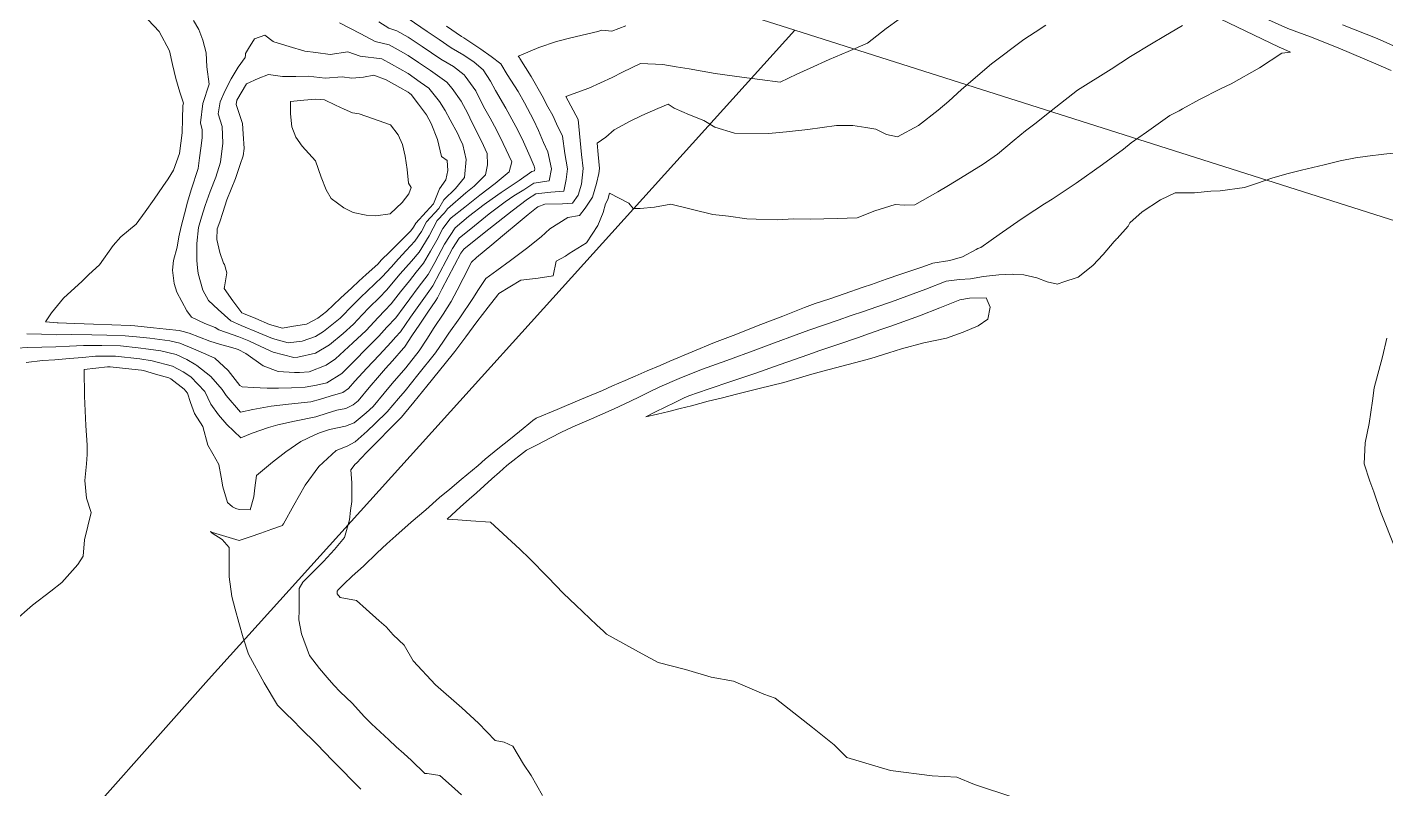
# Model space of a CAD drawing. Header units: inches. Extents: x 11351264 to 11356330, y 6702313 to 6706468.
# Drawn here: x 11354743.8 to 11355045.1, y 6705622.3 to 6705791.2 of the extents above; entities that cross this region are included whole.
import ezdxf

# ---------------------------------------------------------------- set-up
doc = ezdxf.new("R2010")
doc.units = ezdxf.units.IN
doc.header["$MEASUREMENT"] = 0
doc.layers.add('Shumate_Contours_clip1', color=7, linetype='Continuous', lineweight=0)
doc.layers.add('Shumate_Parcels_clip1', color=7, linetype='Continuous', lineweight=0)

msp = doc.modelspace()

# ---------------------------------------------------------------- linework, layer by layer
at = {"layer": 'Shumate_Contours_clip1'}
for points, elevation in [([(11355017.69, 6705793.37), (11355023.38, 6705790.88), (11355028.38, 6705789.06), (11355034.51, 6705786.62), (11355040.43, 6705784.1), (11355042.31, 6705783.28), (11355046.27, 6705781.55)], 1392), ([(11354836.77, 6705791.41), (11354840.1, 6705789.13), (11354840.66, 6705788.8), (11354844.4, 6705786.26), (11354846.67, 6705784.66), (11354848.82, 6705783.01), (11354850.27, 6705780.68), (11354852.69, 6705776.89), (11354854.12, 6705774.41), (11354856.08, 6705770.64), (11354857.23, 6705768.27), (11354858.32, 6705765.6), (11354859.24, 6705763.53), (11354860.08, 6705759.77), (11354859.53, 6705757.06), (11354856.18, 6705756.54), (11354853.95, 6705755.13), (11354851.75, 6705753.73), (11354849.81, 6705752.41), (11354846.27, 6705749.76), (11354843.01, 6705747.15), (11354839.64, 6705744.35), (11354838.12, 6705742.07), (11354836.7, 6705739.42), (11354835.33, 6705736.75), (11354833.74, 6705733.78), (11354832.49, 6705732.01), (11354830.66, 6705729.44), (11354828.84, 6705726.87), (11354826.58, 6705723.61), (11354825.5, 6705722.41), (11354824.55, 6705721.31), (11354821.84, 6705718.44), (11354819.16, 6705715.56), (11354816.49, 6705712.68), (11354815.06, 6705711.02), (11354813.78, 6705710.15), (11354811.04, 6705709.32), (11354808.88, 6705708.7), (11354806.71, 6705708.11), (11354801.73, 6705707.56), (11354797.93, 6705707.14), (11354793.86, 6705706.35), (11354791.14, 6705705.81), (11354787.92, 6705709.47), (11354787.07, 6705710.82), (11354784.56, 6705713.71), (11354781.46, 6705716.17), (11354781.24, 6705716.32), (11354779.22, 6705717.46), (11354776.84, 6705718.56), (11354773.48, 6705719.39), (11354770.7, 6705719.77), (11354768.45, 6705720.06), (11354764.48, 6705720.47), (11354760.36, 6705720.54), (11354756.34, 6705720.58), (11354753.2, 6705720.4), (11354750.15, 6705720.26), (11354747.07, 6705720.22), (11354743.83, 6705720.13), (11354739.52, 6705719.84)], 1404), ([(11354937.14, 6705792.98), (11354934.31, 6705790.89), (11354930.11, 6705787.61), (11354925.87, 6705785.78), (11354921.62, 6705784), (11354917.4, 6705782.1), (11354914.46, 6705780.73), (11354910.79, 6705779.01), (11354906.27, 6705779.57), (11354902.31, 6705780.06), (11354896.4, 6705780.88), (11354890.63, 6705781.92), (11354887.72, 6705782.39), (11354884.79, 6705782.87), (11354879.78, 6705783.14), (11354875.81, 6705781.19), (11354873.53, 6705780), (11354868.33, 6705777.65), (11354863.23, 6705775.83), (11354866, 6705770.7), (11354866.41, 6705766.03), (11354866.73, 6705762.92), (11354867.12, 6705759.82), (11354866.74, 6705756.35), (11354865.96, 6705753.95), (11354864.71, 6705752.17), (11354862.52, 6705751.99), (11354858.63, 6705751.93), (11354857.03, 6705751.3), (11354856.78, 6705751.11), (11354854.87, 6705749.64), (11354853.14, 6705748.18), (11354849.25, 6705744.91), (11354846.84, 6705742.88), (11354843.48, 6705740.12), (11354842.35, 6705739.09), (11354840.51, 6705735.46), (11354839.15, 6705732.88), (11354837.82, 6705730.3), (11354836.03, 6705727.49), (11354834.09, 6705724.54), (11354832.41, 6705721.97), (11354830.72, 6705719.4), (11354827.75, 6705715.62), (11354824.78, 6705712.15), (11354822.97, 6705710), (11354820.55, 6705707.05), (11354819.02, 6705705.64), (11354816.35, 6705703.42), (11354814.43, 6705702.67), (11354810.87, 6705701.97), (11354808.67, 6705701.18), (11354807.48, 6705700.72), (11354804.49, 6705699.25), (11354801.18, 6705696.97), (11354798.24, 6705694.69), (11354794.66, 6705691.75), (11354794.27, 6705689.04), (11354794.05, 6705687.02), (11354793.26, 6705684.1), (11354790.86, 6705684.18), (11354790.08, 6705684.44), (11354789.36, 6705684.83), (11354788.23, 6705685.76), (11354787.21, 6705689.23), (11354786.81, 6705691.39), (11354786.33, 6705694.17), (11354784.99, 6705696.52), (11354783.91, 6705698.49), (11354782.75, 6705702.58), (11354780.91, 6705705.5), (11354780, 6705707.96), (11354779.37, 6705709.99), (11354778.61, 6705710.88), (11354775.69, 6705713.2), (11354775.24, 6705713.43), (11354772.31, 6705714.24), (11354769.58, 6705715.01), (11354769.2, 6705715.07), (11354765.6, 6705715.46), (11354762.25, 6705715.84), (11354761.63, 6705715.84), (11354759.02, 6705715.55), (11354756.47, 6705715.27), (11354756.5, 6705709.32), (11354756.82, 6705702.87), (11354757.09, 6705698.5), (11354757.09, 6705696.37), (11354757.01, 6705694.34), (11354756.61, 6705690.67), (11354757.01, 6705686.73), (11354757.98, 6705683.52), (11354756.51, 6705677.47), (11354756.25, 6705673.87), (11354755.04, 6705672.03), (11354751.5, 6705668.02), (11354749.04, 6705666.08), (11354744.97, 6705662.99), (11354740.77, 6705659.26)], 1400), ([(11354876.57, 6705791.46), (11354873.46, 6705790.28), (11354871.27, 6705790.52), (11354870.36, 6705790.2), (11354864.4, 6705788.81), (11354861.19, 6705787.99), (11354857.25, 6705786.67), (11354852.94, 6705784.83), (11354852.66, 6705784.62), (11354852.95, 6705784.41), (11354852.99, 6705784.36), (11354853.08, 6705784.21), (11354855.56, 6705780.24), (11354858.01, 6705775.96), (11354859.3, 6705773.53), (11354860.34, 6705771.57), (11354861.17, 6705769.73), (11354862.5, 6705766.99), (11354863.07, 6705763.17), (11354863.62, 6705759.79), (11354863.3, 6705757.39), (11354862.78, 6705754.81), (11354859.95, 6705754.61), (11354856.57, 6705754.18), (11354854.79, 6705753.05), (11354851.34, 6705750.41), (11354848.24, 6705748.01), (11354846.22, 6705746.39), (11354844.43, 6705744.98), (11354840.61, 6705741.95), (11354839.98, 6705741.05), (11354838.58, 6705738.39), (11354837.2, 6705735.72), (11354835.8, 6705733.07), (11354834.79, 6705731.13), (11354834.4, 6705730.58), (11354832.64, 6705727.97), (11354830.89, 6705725.34), (11354829.14, 6705722.72), (11354827.64, 6705720.41), (11354827.45, 6705720.2), (11354827.29, 6705720.01), (11354824.81, 6705717.21), (11354823.27, 6705715.46), (11354821.95, 6705713.92), (11354819.67, 6705711.24), (11354817.21, 6705708.31), (11354816.13, 6705707.43), (11354814.45, 6705706.64), (11354812.47, 6705706.2), (11354810.32, 6705705.56), (11354807.8, 6705704.74), (11354803.13, 6705703.81), (11354799.41, 6705702.95), (11354797.3, 6705702.41), (11354793.74, 6705701.15), (11354791.23, 6705700.1), (11354788.12, 6705703.07), (11354786.23, 6705705.23), (11354784.57, 6705707.57), (11354783.18, 6705710.4), (11354780.08, 6705713.6), (11354778.44, 6705714.75), (11354776.05, 6705716.02), (11354771.52, 6705717.19), (11354768.82, 6705717.59), (11354763.37, 6705718.18), (11354758.99, 6705718.2), (11354756.11, 6705717.95), (11354753.21, 6705717.71), (11354749.99, 6705717.43), (11354747.24, 6705717.25), (11354743.61, 6705716.78)], 1402), ([(11354828.27, 6705793.08), (11354832.48, 6705790.2), (11354835.16, 6705788.41), (11354837.82, 6705786.6), (11354840.67, 6705784.98), (11354842.9, 6705783.38), (11354844.91, 6705781.68), (11354846.52, 6705779.16), (11354847.63, 6705777.12), (11354849.96, 6705773.2), (11354852.19, 6705769.17), (11354853.6, 6705766.41), (11354855.38, 6705762.43), (11354856.22, 6705760.34), (11354856.37, 6705759.74), (11354856.28, 6705759.31), (11354855.75, 6705759.19), (11354852.94, 6705757.2), (11354848.94, 6705754.49), (11354846.95, 6705753.13), (11354845.17, 6705751.82), (11354841.69, 6705749.18), (11354838.69, 6705746.7), (11354836.39, 6705743.02), (11354834.2, 6705738.99), (11354832.72, 6705736.34), (11354830.54, 6705733.46), (11354828.65, 6705730.94), (11354827.41, 6705729.23), (11354825.54, 6705726.74), (11354823.56, 6705724.61), (11354821.8, 6705722.61), (11354818.97, 6705719.8), (11354816.49, 6705717.27), (11354813.59, 6705714.39), (11354810.3, 6705712.3), (11354807.95, 6705711.77), (11354805.48, 6705711.31), (11354802.45, 6705711.18), (11354799.58, 6705711.11), (11354797, 6705711.15), (11354793.91, 6705711.25), (11354791.49, 6705711.43), (11354791.01, 6705711.68), (11354788.4, 6705715.02), (11354785.41, 6705717.76), (11354782.89, 6705718.84), (11354780.71, 6705719.87), (11354777.64, 6705721.1), (11354775.47, 6705721.62), (11354770.99, 6705722.17), (11354768.08, 6705722.51), (11354765.58, 6705722.75), (11354761.48, 6705722.86), (11354758.18, 6705722.94), (11354753.61, 6705723.02), (11354750.3, 6705722.97), (11354747.01, 6705723.08), (11354743.72, 6705723.19)], 1406), ([(11354821.81, 6705792.33), (11354824.04, 6705790.94), (11354825.77, 6705790.37), (11354828.28, 6705788.92), (11354831.38, 6705786.87), (11354835.55, 6705784.07), (11354838.35, 6705782.42), (11354840.69, 6705780.58), (11354840.96, 6705780.34), (11354843.31, 6705777.07), (11354845.03, 6705773.6), (11354846.48, 6705770.98), (11354847.91, 6705768.4), (11354849.39, 6705765.38), (11354851.27, 6705761.28), (11354850.69, 6705759.11), (11354847.61, 6705756.52), (11354844.22, 6705753.89), (11354840.86, 6705751.27), (11354837.82, 6705748.86), (11354837.77, 6705748.8), (11354837.63, 6705748.66), (11354835.95, 6705746.51), (11354834.66, 6705743.97), (11354833.22, 6705741.46), (11354831.72, 6705738.87), (11354830.1, 6705736.87), (11354828.57, 6705734.94), (11354826.61, 6705732.47), (11354824.51, 6705729.83), (11354823.11, 6705728.37), (11354821.61, 6705726.8), (11354819.01, 6705723.93), (11354816.04, 6705721.19), (11354812.19, 6705717.59), (11354810.14, 6705716.21), (11354806.35, 6705714.73), (11354804.23, 6705714.56), (11354803.11, 6705714.57), (11354799.48, 6705714.8), (11354796.14, 6705716.05), (11354792.27, 6705718.8), (11354790.57, 6705719.66), (11354790.18, 6705719.83), (11354788.89, 6705720.23), (11354786.48, 6705720.87), (11354784.34, 6705721.54), (11354779.74, 6705723.28), (11354778.44, 6705723.68), (11354777.5, 6705723.9), (11354774.66, 6705724.22), (11354771.81, 6705724.53), (11354767.71, 6705724.96), (11354766.69, 6705725.04), (11354762.6, 6705725.18), (11354758.51, 6705725.31), (11354754.42, 6705725.46), (11354750.73, 6705725.6), (11354750.45, 6705725.6), (11354747.85, 6705725.81), (11354749.23, 6705727.84), (11354751.89, 6705731.05), (11354755.99, 6705734.87), (11354757.5, 6705736.35), (11354759.84, 6705738.46), (11354762.88, 6705742.74), (11354764.61, 6705744.7), (11354766.3, 6705746.11), (11354767.99, 6705747.46), (11354770.01, 6705750.24), (11354771.96, 6705753.03), (11354773.93, 6705755.81), (11354775.09, 6705757.53), (11354776.3, 6705759.49), (11354777.56, 6705763.14), (11354777.88, 6705765.42), (11354778.19, 6705767.71), (11354778.19, 6705767.76), (11354778.18, 6705767.8), (11354778.24, 6705770.78), (11354778.36, 6705773.81), (11354778.46, 6705774.33), (11354777.68, 6705776.75), (11354776.8, 6705779.82), (11354776.02, 6705782.88), (11354775.37, 6705785.93), (11354773.09, 6705790.2), (11354770.64, 6705792.78)], 1408), ([(11354813.06, 6705792.15), (11354817.77, 6705789.71), (11354820.99, 6705787.97), (11354824.12, 6705787.27), (11354826.06, 6705786.14), (11354828.29, 6705784.89), (11354830.61, 6705783.36), (11354833.27, 6705781.54), (11354836.9, 6705778.96), (11354838.08, 6705777.57), (11354840.08, 6705774.77), (11354841.54, 6705772.01), (11354842.42, 6705770.08), (11354844.54, 6705765.89), (11354845.84, 6705763.17), (11354845.87, 6705760.64), (11354845.42, 6705758.44), (11354842.94, 6705755.93), (11354841.12, 6705754.45), (11354837.02, 6705750.86), (11354836.36, 6705749.96), (11354834.76, 6705748.29), (11354832.96, 6705744.9), (11354830.76, 6705741.29), (11354829.03, 6705739.3), (11354826.55, 6705736.45), (11354823.52, 6705732.81), (11354821.93, 6705731.23), (11354819.67, 6705729), (11354818.09, 6705727.34), (11354816.16, 6705725.28), (11354813.87, 6705723.24), (11354810.83, 6705720.7), (11354807.75, 6705718.85), (11354803.87, 6705717.96), (11354802.94, 6705717.92), (11354798.34, 6705719.13), (11354795.61, 6705720.32), (11354792.97, 6705721.59), (11354790.74, 6705722.52), (11354786.34, 6705724.06), (11354785.5, 6705724.59), (11354783.19, 6705725.47), (11354780.25, 6705726.83), (11354779.2, 6705728.26), (11354777.02, 6705732.41), (11354776.4, 6705734.33), (11354776.03, 6705737.27), (11354776.23, 6705739.43), (11354777.06, 6705742.4), (11354777.47, 6705744.65), (11354777.94, 6705746.94), (11354778.69, 6705749.78), (11354779.38, 6705752.39), (11354780.19, 6705755.07), (11354780.73, 6705756.65), (11354781.25, 6705758.24), (11354781.72, 6705759.85), (11354782.05, 6705762.17), (11354782.33, 6705764.31), (11354782.63, 6705766.6), (11354782.61, 6705768.43), (11354782.29, 6705769.94), (11354782.75, 6705774.23), (11354784.17, 6705778.54), (11354783.65, 6705782.36), (11354783.53, 6705785.47), (11354782.8, 6705788.27), (11354781.9, 6705790.69), (11354780.73, 6705792.67)], 1410), ([(11354969.68, 6705791.62), (11354967.31, 6705790.07), (11354964.79, 6705788.4), (11354957.61, 6705783.07), (11354951, 6705777.33), (11354948.2, 6705774.77), (11354945.84, 6705772.74), (11354941.48, 6705769.37), (11354936.8, 6705766.88), (11354934.33, 6705767.34), (11354931.98, 6705768.52), (11354929.79, 6705768.89), (11354926.91, 6705769.38), (11354923.24, 6705769.38), (11354916.95, 6705768.51), (11354912.2, 6705767.99), (11354908.18, 6705767.59), (11354900.65, 6705767.65), (11354896.28, 6705769.02), (11354893.82, 6705770.46), (11354890.69, 6705771.76), (11354887.3, 6705773.21), (11354885.96, 6705774.11), (11354883.65, 6705773.13), (11354880.09, 6705771.58), (11354877.53, 6705770.31), (11354873.99, 6705768.38), (11354872.11, 6705766.75), (11354870.21, 6705765.42), (11354870.42, 6705762.94), (11354870.7, 6705759.84), (11354870.61, 6705758.71), (11354870.04, 6705756.53), (11354869.15, 6705753.46), (11354867.56, 6705751.01), (11354866.29, 6705749.42), (11354863.67, 6705748.94), (11354859.73, 6705746.43), (11354857.79, 6705744.66), (11354854.57, 6705742.12), (11354850.98, 6705739.39), (11354847.93, 6705737.2), (11354845.52, 6705735.45), (11354843.86, 6705733.03), (11354842.6, 6705730.99), (11354839.76, 6705726.74), (11354837.35, 6705723.28), (11354836.13, 6705721.54), (11354834.35, 6705718.98), (11354830.47, 6705714.08), (11354827.62, 6705710.54), (11354826.14, 6705708.81), (11354823.67, 6705705.87), (11354820.99, 6705703.29), (11354819.24, 6705701.61), (11354816.58, 6705699.22), (11354814.76, 6705698.27), (11354812.33, 6705697.27), (11354808.48, 6705693.74), (11354805.46, 6705689.62), (11354802.96, 6705685.14), (11354800.63, 6705681.01), (11354800.43, 6705680.7), (11354800.42, 6705680.67), (11354798.06, 6705679.83), (11354795.66, 6705678.96), (11354793.26, 6705678.12), (11354790.86, 6705677.33), (11354787.86, 6705678.19), (11354784.89, 6705679.08), (11354784.46, 6705679.32), (11354784.79, 6705679.05), (11354784.83, 6705678.96), (11354787.06, 6705677.56), (11354788.6, 6705675.76), (11354788.6, 6705673.29), (11354788.63, 6705669.26), (11354789.17, 6705664.92), (11354789.93, 6705662.11), (11354790.76, 6705659.14), (11354791.68, 6705655.74), (11354792.91, 6705652.13), (11354796.39, 6705645.8), (11354799.35, 6705640.85), (11354800.92, 6705639.19), (11354803.01, 6705637.17), (11354804.3, 6705635.84), (11354808.09, 6705632.06), (11354811.48, 6705628.62), (11354813.92, 6705626.16), (11354815.69, 6705624.35), (11354817.82, 6705622.18)], 1398), ([(11355000, 6705791.54), (11354995.87, 6705789.09), (11354993.11, 6705787.47), (11354988.47, 6705784.64), (11354984.14, 6705781.83), (11354976.7, 6705777.19), (11354971.87, 6705773.4), (11354969.82, 6705771.79), (11354967.51, 6705769.99), (11354965.2, 6705768.16), (11354962.69, 6705766.08), (11354958.96, 6705762.97), (11354955.82, 6705760.82), (11354950.8, 6705757.68), (11354948.1, 6705756.09), (11354945.75, 6705754.65), (11354940.65, 6705751.79), (11354938.31, 6705751.73), (11354936.25, 6705751.83), (11354931.76, 6705750.42), (11354927.82, 6705748.87), (11354923.41, 6705748.76), (11354917.54, 6705748.6), (11354913.79, 6705748.67), (11354910.08, 6705748.43), (11354905.49, 6705748.62), (11354903.37, 6705748.7), (11354899.32, 6705749.29), (11354895.83, 6705749.63), (11354886.55, 6705751.92), (11354882.95, 6705751.28), (11354879.76, 6705750.94), (11354878.22, 6705750.99), (11354877.22, 6705752.15), (11354872.93, 6705754.39), (11354872.55, 6705752.93), (11354872.08, 6705751.98), (11354871.52, 6705750.04), (11354870.34, 6705747.17), (11354867.87, 6705743.38), (11354864.01, 6705741), (11354863.16, 6705740.37), (11354861.1, 6705739.28), (11354860.46, 6705736.06), (11354857.12, 6705735.52), (11354853.29, 6705735.06), (11354850.82, 6705733.58), (11354848.42, 6705732.13), (11354848.15, 6705731.78), (11354846.03, 6705729.06), (11354843.56, 6705725.8), (11354841.08, 6705722.53), (11354838.61, 6705719.26), (11354838.08, 6705718.54), (11354835.25, 6705715.04), (11354832.41, 6705711.54), (11354829.56, 6705708.04), (11354827.49, 6705705.49), (11354826.81, 6705704.69), (11354824.24, 6705702.06), (11354821.66, 6705699.44), (11354819.08, 6705696.81), (11354816.84, 6705694.47), (11354816.54, 6705694.27), (11354815.57, 6705693), (11354815.78, 6705690.12), (11354815.79, 6705685.97), (11354815.54, 6705683.96), (11354815.32, 6705681.92), (11354814.16, 6705678.01), (11354811.94, 6705675.33), (11354809.49, 6705672.69), (11354806.94, 6705670.08), (11354804.92, 6705668.08), (11354804.15, 6705666.72), (11354804.11, 6705664.34), (11354804.12, 6705661.96), (11354804.06, 6705659.72), (11354804.62, 6705656.6), (11354806.41, 6705651.86), (11354808.64, 6705648.98), (11354810.35, 6705646.97), (11354811.83, 6705645.27), (11354813.2, 6705643.77), (11354815.89, 6705641.22), (11354818.61, 6705638.25), (11354820.17, 6705636.64), (11354824.01, 6705633.12), (11354825.65, 6705631.57), (11354827.35, 6705630.07), (11354829.04, 6705628.52), (11354832.01, 6705625.67), (11354832.53, 6705625.64), (11354835.31, 6705625.25), (11354837.91, 6705622.96), (11354840.12, 6705620.92)], 1396), ([(11355008.47, 6705792.91), (11355021.27, 6705786.81), (11355021.54, 6705786.69), (11355021.78, 6705786.6), (11355023.96, 6705785.66), (11355022.04, 6705785.38), (11355017.05, 6705782.17), (11355010.77, 6705778.61), (11355008.43, 6705777.49), (11355003.79, 6705775.13), (11355000, 6705773.08), (11354999.22, 6705772.65), (11354997.15, 6705771.55), (11354991.98, 6705767.86), (11354988.6, 6705765.5), (11354986.91, 6705764.13), (11354982.23, 6705760.68), (11354976.44, 6705756.58), (11354974.61, 6705755.37), (11354971.08, 6705753.06), (11354969.42, 6705751.97), (11354967.24, 6705750.59), (11354964.22, 6705748.58), (11354961.78, 6705746.89), (11354959.35, 6705745.19), (11354957.53, 6705743.93), (11354955.25, 6705742.33), (11354954.6, 6705742.05), (11354954.27, 6705741.84), (11354951.18, 6705740.23), (11354948.39, 6705739.43), (11354944.63, 6705738.87), (11354942.39, 6705738.05), (11354937.51, 6705736.37), (11354934.28, 6705735.25), (11354931.05, 6705734.14), (11354929.18, 6705733.5), (11354924.98, 6705732.05), (11354921.77, 6705730.96), (11354918.57, 6705729.86), (11354916.19, 6705728.99), (11354911.36, 6705727.11), (11354906.52, 6705725.23), (11354900.38, 6705722.82), (11354896.25, 6705721.27), (11354891.27, 6705719.19), (11354886.28, 6705717.07), (11354884.14, 6705716.16), (11354881.27, 6705714.93), (11354878.64, 6705713.81), (11354877.57, 6705713.3), (11354876.42, 6705712.78), (11354873.62, 6705711.6), (11354871.38, 6705710.63), (11354866.35, 6705708.5), (11354861.32, 6705706.38), (11354856.71, 6705704.43), (11354856.53, 6705704.34), (11354856.32, 6705704.23), (11354853.81, 6705702.18), (11354851, 6705699.91), (11354848.2, 6705697.65), (11354845.4, 6705695.38), (11354843.79, 6705693.98), (11354840.02, 6705690.84), (11354837.5, 6705688.73), (11354835.28, 6705686.87), (11354832.18, 6705684.16), (11354828.99, 6705681.39), (11354825.56, 6705678.4), (11354823.58, 6705676.57), (11354821.45, 6705674.59), (11354818.36, 6705671.65), (11354815.87, 6705669.45), (11354814.02, 6705667.68), (11354812.79, 6705666.36), (11354812.58, 6705666.07), (11354812.55, 6705665.51), (11354813.24, 6705664.72), (11354816.82, 6705664), (11354819.01, 6705662.12), (11354821.9, 6705659.5), (11354823.43, 6705658.16), (11354824.99, 6705656.44), (11354827.39, 6705654.1), (11354829.39, 6705650.62), (11354834.34, 6705645.35), (11354840.19, 6705640.25), (11354843.86, 6705636.85), (11354847.58, 6705632.99), (11354849.57, 6705632.64), (11354851.53, 6705631.72), (11354853.85, 6705627.7), (11354855.54, 6705625.22), (11354858.08, 6705620.81)], 1394), ([(11355035.49, 6705791.7), (11355043.14, 6705788.64), (11355047.47, 6705786.71)], 1390), ([(11355049.44, 6705763.51), (11355044.64, 6705763.03), (11355041.02, 6705762.58), (11355038.35, 6705762.17), (11355034.93, 6705761.56), (11355031.43, 6705760.65), (11355026.34, 6705759.49), (11355023.11, 6705758.64), (11355019.83, 6705757.65), (11355016.63, 6705756.6), (11355013.72, 6705755.63), (11355008.33, 6705754.85), (11355006.28, 6705754.81), (11355002.68, 6705754.46), (11355000, 6705754.44), (11354998.36, 6705754.43), (11354995.1, 6705752.9), (11354991.05, 6705750.24), (11354988.32, 6705747.8), (11354987.96, 6705747.05), (11354985.48, 6705744.33), (11354985.3, 6705744.14), (11354985.26, 6705744.1), (11354984.87, 6705743.66), (11354982.4, 6705740.77), (11354980.1, 6705738.32), (11354976.88, 6705735.75), (11354973.45, 6705734.59), (11354972.63, 6705734.31), (11354972.42, 6705734.22), (11354972.25, 6705734.18), (11354969.97, 6705734.7), (11354967.66, 6705735.57), (11354964.83, 6705736.23), (11354962.48, 6705736.3), (11354962.23, 6705736.42), (11354959.25, 6705736.24), (11354955.86, 6705735.85), (11354952.97, 6705735.36), (11354950.55, 6705735.18), (11354947.59, 6705734.86), (11354943.1, 6705733.08), (11354938.85, 6705731.48), (11354935.43, 6705730.28), (11354932.18, 6705729.15), (11354929.27, 6705728.15), (11354926.5, 6705727.2), (11354923.62, 6705726.21), (11354920.41, 6705725.12), (11354917.1, 6705723.94), (11354914.32, 6705722.94), (11354909.51, 6705721.13), (11354905.42, 6705719.59), (11354898.96, 6705717.27), (11354893.36, 6705715.27), (11354888.41, 6705713.24), (11354884.08, 6705711.39), (11354881.53, 6705710.13), (11354879.28, 6705709.04), (11354876.35, 6705707.66), (11354873.99, 6705706.54), (11354868.92, 6705704.3), (11354864.79, 6705702.53), (11354862.18, 6705701.25), (11354859.98, 6705700.15), (11354856.87, 6705698.54), (11354854.51, 6705697.33), (11354850.2, 6705694), (11354848.54, 6705692.49), (11354846.87, 6705690.99), (11354843.47, 6705687.93), (11354841.79, 6705686.48), (11354839.9, 6705684.77), (11354836.98, 6705682.09), (11354839.31, 6705681.92), (11354842.17, 6705681.72), (11354846.52, 6705681.38), (11354853.05, 6705675.38), (11354855.18, 6705673.32), (11354859.28, 6705669.19), (11354862.72, 6705665.59), (11354865.47, 6705662.97), (11354870.16, 6705658.58), (11354871.63, 6705657.25), (11354872, 6705656.82), (11354872.24, 6705656.56), (11354880.17, 6705652.21), (11354883.72, 6705650.26), (11354889.77, 6705648.72), (11354895.46, 6705647.01), (11354900.42, 6705646.12), (11354907.15, 6705643.26), (11354909.68, 6705642.35), (11354917.94, 6705635.84), (11354922.79, 6705632.01), (11354925.56, 6705629.23), (11354935.22, 6705626.36), (11354944.45, 6705625.14), (11354949.97, 6705624.85), (11354953.86, 6705623.22), (11354962.57, 6705620.3)], 1392), ([(11355045.26, 6705722.2), (11355044.31, 6705718.07), (11355042.49, 6705711.16), (11355042.09, 6705708.28), (11355041.35, 6705703.26), (11355040.46, 6705698.98), (11355040.29, 6705694.3), (11355041.53, 6705690.49), (11355042.41, 6705688.09), (11355043.9, 6705683.74), (11355047.22, 6705675.39)], 1390)]:
    msp.add_lwpolyline(points, dxfattribs=dict(at, elevation=elevation))
for points, elevation in [([(11354781.46, 6705739.44), (11354781.42, 6705743.16), (11354781.8, 6705746.71), (11354782.44, 6705749.01), (11354783.31, 6705751.61), (11354784.42, 6705754.75), (11354785.63, 6705757.93), (11354786.68, 6705761.24), (11354787.24, 6705765.45), (11354787.08, 6705769.11), (11354786.15, 6705771.96), (11354786.58, 6705774.6), (11354787.69, 6705777.14), (11354789.08, 6705779.71), (11354790.61, 6705782.29), (11354792.18, 6705784.44), (11354792.23, 6705784.98), (11354792.23, 6705785.34), (11354792.87, 6705786.44), (11354794.25, 6705788.61), (11354796.52, 6705789.38), (11354798.4, 6705787.97), (11354798.54, 6705787.94), (11354801.89, 6705786.89), (11354805.4, 6705785.85), (11354807.85, 6705785.55), (11354810.98, 6705785.12), (11354814.91, 6705785.67), (11354817.68, 6705784.76), (11354822.47, 6705784.17), (11354824.61, 6705782.94), (11354826.46, 6705781.9), (11354828.3, 6705780.88), (11354830.98, 6705779.01), (11354832.91, 6705777.61), (11354835.23, 6705774.65), (11354836.48, 6705772.67), (11354837.64, 6705770.65), (11354839.28, 6705767.53), (11354839.73, 6705766.45), (11354840.42, 6705765.07), (11354841.18, 6705761.85), (11354840.82, 6705757.85), (11354838.79, 6705755.4), (11354836.2, 6705752.89), (11354835.12, 6705750.99), (11354832.38, 6705747.98), (11354831.24, 6705745.84), (11354829.81, 6705743.68), (11354827.86, 6705741.63), (11354826.18, 6705739.8), (11354824.51, 6705737.97), (11354822.54, 6705735.77), (11354820.86, 6705734.19), (11354819.3, 6705732.69), (11354817.73, 6705731.19), (11354816.11, 6705729.58), (11354813.25, 6705726.65), (11354809.51, 6705723.71), (11354807.72, 6705722.58), (11354804.8, 6705721.52), (11354801.68, 6705721.2), (11354798.24, 6705722.12), (11354795.21, 6705723.39), (11354791.24, 6705724.98), (11354788.97, 6705726.04), (11354786.2, 6705728.53), (11354784.01, 6705730.57), (11354782.8, 6705732.87), (11354781.71, 6705736.52), (11354781.59, 6705737.81)], 1412), ([(11354785.9, 6705744.08), (11354785.97, 6705746.46), (11354786.54, 6705748.03), (11354787.17, 6705750.07), (11354788.08, 6705752.87), (11354790.03, 6705757.61), (11354791.04, 6705760.68), (11354791.7, 6705762.65), (11354791.91, 6705764.28), (11354791.71, 6705767.5), (11354791.57, 6705769.79), (11354790.13, 6705774.03), (11354790.33, 6705774.95), (11354792.47, 6705778.61), (11354795.04, 6705779.77), (11354797.32, 6705780.7), (11354800.47, 6705780.26), (11354803.36, 6705780.26), (11354806.09, 6705780.27), (11354809.9, 6705779.89), (11354813.68, 6705780.18), (11354815.79, 6705779.86), (11354818.37, 6705780.08), (11354820.66, 6705780.54), (11354823.39, 6705779.52), (11354826.47, 6705777.76), (11354828.32, 6705776.72), (11354828.69, 6705776.46), (11354828.95, 6705776.26), (11354830.56, 6705774.1), (11354832.35, 6705771.7), (11354833.41, 6705769.78), (11354834.81, 6705766.24), (11354835.71, 6705762.5), (11354836.94, 6705761.57), (11354837.1, 6705759.36), (11354836.64, 6705757.32), (11354835.21, 6705755.33), (11354833.88, 6705752.02), (11354832.26, 6705750.25), (11354829.99, 6705747.67), (11354829.46, 6705746.82), (11354828.9, 6705745.98), (11354825.92, 6705743.08), (11354824.16, 6705741.31), (11354822.4, 6705739.55), (11354821.59, 6705738.64), (11354818.99, 6705736.3), (11354817.39, 6705734.84), (11354815.79, 6705733.38), (11354813.3, 6705731.08), (11354811.75, 6705729.59), (11354810.22, 6705728.09), (11354808.25, 6705726.61), (11354805.79, 6705725.33), (11354802.44, 6705724.76), (11354800.46, 6705724.4), (11354797.53, 6705725.25), (11354794.49, 6705726.56), (11354791.79, 6705727.64), (11354791.39, 6705727.85), (11354789.44, 6705730.49), (11354787.52, 6705733.2), (11354787.54, 6705733.6), (11354788.12, 6705736.68), (11354787.58, 6705738.51), (11354787.36, 6705738.85), (11354786.56, 6705741.22)], 1414), ([(11354802.2, 6705774.72), (11354805.17, 6705774.99), (11354807.82, 6705775.21), (11354808.85, 6705775.11), (11354809.77, 6705775.06), (11354812.19, 6705773.87), (11354814.08, 6705772.99), (11354815.97, 6705772.2), (11354817.46, 6705771.92), (11354820.36, 6705770.91), (11354824.4, 6705769.51), (11354826.09, 6705767.29), (11354827.01, 6705765.14), (11354827.67, 6705762.6), (11354828.05, 6705759.61), (11354828.39, 6705756.61), (11354828.95, 6705755.63), (11354828.45, 6705754.21), (11354826.98, 6705752.31), (11354824.34, 6705749.81), (11354821.1, 6705749.33), (11354818.98, 6705749.5), (11354816.13, 6705750.1), (11354814.06, 6705751.1), (11354811.19, 6705753.15), (11354810.14, 6705755.06), (11354809.02, 6705757.88), (11354807.75, 6705761.53), (11354806.3, 6705763.19), (11354804.78, 6705764.77), (11354803.41, 6705766.76), (11354802.53, 6705769.07), (11354802.21, 6705771.97)], 1416), ([(11354880.99, 6705704.78), (11354883.56, 6705705.34), (11354886.11, 6705705.94), (11354888.64, 6705706.58), (11354891.15, 6705707.23), (11354894.85, 6705708.26), (11354897.68, 6705708.93), (11354901.36, 6705709.84), (11354906.16, 6705711.02), (11354911.57, 6705712.4), (11354917.27, 6705714.1), (11354920.21, 6705714.88), (11354924.45, 6705716.01), (11354927.23, 6705716.75), (11354930.88, 6705717.72), (11354934.89, 6705718.94), (11354937.68, 6705719.81), (11354942.63, 6705721.16), (11354947.66, 6705722.23), (11354951.33, 6705723.51), (11354954.65, 6705724.95), (11354956.82, 6705726.43), (11354957.34, 6705729.1), (11354956.49, 6705731.11), (11354952.75, 6705731.07), (11354950.65, 6705730.71), (11354946.16, 6705728.92), (11354941.64, 6705727.18), (11354935.29, 6705724.86), (11354933.31, 6705724.17), (11354930.61, 6705723.24), (11354927.91, 6705722.31), (11354923.81, 6705720.9), (11354922.25, 6705720.37), (11354919.57, 6705719.43), (11354916.88, 6705718.5), (11354912.48, 6705716.98), (11354910.59, 6705716.28), (11354905.35, 6705714.47), (11354900.1, 6705712.66), (11354894.85, 6705710.86), (11354890.53, 6705709.38), (11354889.53, 6705708.97), (11354887.4, 6705707.92), (11354885.26, 6705706.88), (11354883.13, 6705705.83)], 1390)]:
    msp.add_lwpolyline(points, close=True, dxfattribs=dict(at, elevation=elevation))
at = {"layer": 'Shumate_Parcels_clip1'}
for points in [[(11354914, 6705790.5), (11354784, 6705646.5), (11354748, 6705606), (11354632, 6705477), (11354490, 6705319), (11354450, 6705351.5), (11354383, 6705269), (11354249, 6705381.5), (11354186.54, 6705434.55), (11354156, 6705460.5), (11354097, 6705510.5), (11354000, 6705592), (11354302, 6705877.5), (11354091, 6706037.5), (11354128, 6706086), (11354497, 6705922.5)], [(11354905, 6705355), (11354748, 6705606), (11354784, 6705646.5), (11354914, 6705790.5), (11355441, 6705623), (11355457, 6705581.5), (11354952, 6705374)]]:
    msp.add_lwpolyline(points, close=True, dxfattribs=at)

doc.saveas('drawing.dxf')
